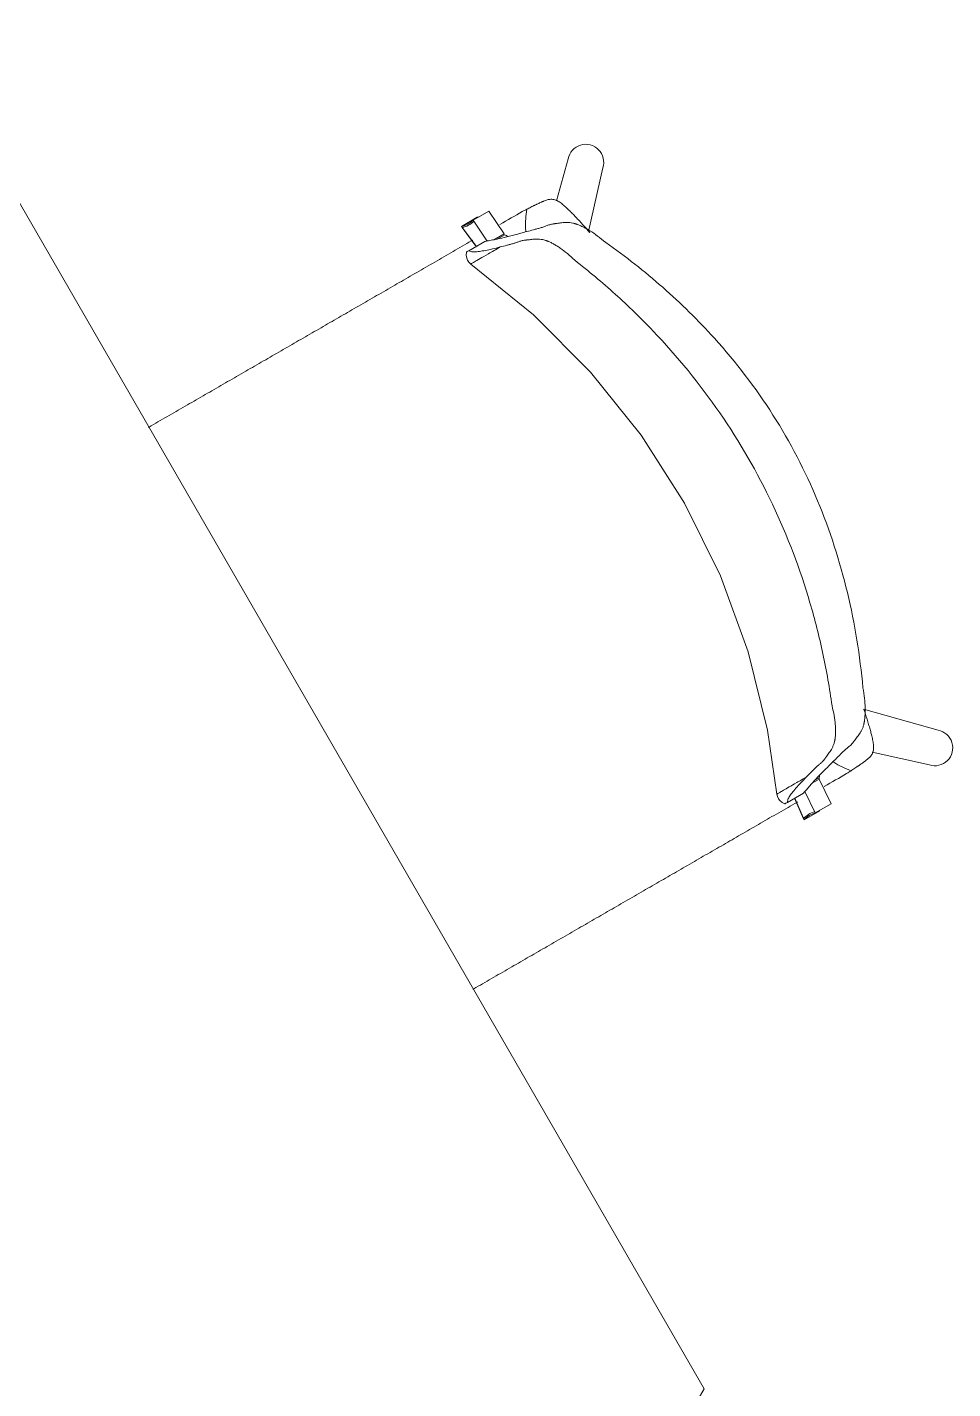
# Model space of a CAD drawing. Header units: millimetres. Extents: x 155927 to 326028, y -36033 to 97293.
# Drawn here: x 176055 to 176732, y 23762 to 24758 of the extents above; entities that cross this region are included whole.
import ezdxf

# ---------------------------------------------------------------- set-up
doc = ezdxf.new("R2010")
doc.units = ezdxf.units.MM
doc.header["$MEASUREMENT"] = 0
doc.layers.add('I-FURN', color=8, linetype='CONTINUOUS', lineweight=9)

msp = doc.modelspace()

# ---------------------------------------------------------------- linework, layer by layer
at = {"layer": 'I-FURN'}
for p, q in [((176550.34, 23762.03), (175975.29, 24757.94)), ((176450.99, 24661.56), (176442.32, 24631.01)), ((176465.95, 24608.63), (176476.31, 24655.15)), ((176381.44, 24616.83), (176392.99, 24623.5)), ((176392.99, 24623.5), (176404.12, 24606.94)), ((176384.41, 24618.92), (176372.86, 24612.25)), ((176372.86, 24612.25), (176383.81, 24597.64)), ((176373.31, 24611.42), (176383.69, 24597.57)), ((176391.7, 24601.57), (176381.44, 24616.83)), ((176391.6, 24601.55), (176381.89, 24615.99)), ((176390.1, 24601.27), (176378.29, 24594.46)), ((176404.12, 24606.94), (176396.47, 24602.52)), ((176404.57, 24606.1), (176399.46, 24603.15)), ((176376.34, 24591.28), (176376.5, 24593.42)), ((176376.73, 24589.04), (176376.34, 24591.28)), ((176377.31, 24587.64), (176376.73, 24589.04)), ((176378.34, 24586.06), (176377.31, 24587.64)), ((176379.69, 24584.74), (176378.34, 24586.06)), ((176379.69, 24584.74), (176425.69, 24547.63)), ((176425.69, 24547.63), (176467.4, 24505.75)), ((176467.4, 24505.75), (176504.36, 24459.6)), ((176504.36, 24459.6), (176536.11, 24409.72)), ((176536.11, 24409.72), (176562.29, 24356.7)), ((176562.29, 24356.7), (176582.59, 24301.16)), ((176582.59, 24301.16), (176596.76, 24243.76)), ((176721.6, 24243.69), (176667.11, 24259.18)), ((176596.76, 24243.76), (176603.58, 24196.97)), ((176673.37, 24227.7), (176715.18, 24218.37)), ((176629.4, 24204.88), (176634.52, 24207.83)), ((176631.45, 24207.16), (176634.06, 24208.67)), ((176634.52, 24207.83), (176643.29, 24189.91)), ((176603.58, 24196.97), (176604.05, 24195.14)), ((176604.05, 24195.14), (176604.89, 24193.45)), ((176604.89, 24193.45), (176605.82, 24192.25)), ((176605.82, 24192.25), (176607.56, 24190.79)), ((176623.09, 24197.71), (176611.29, 24190.89)), ((176616.61, 24193.97), (176623.04, 24178.94)), ((176616.69, 24194.01), (176623.49, 24178.1)), ((176631.74, 24183.25), (176624.09, 24198.87)), ((176607.56, 24190.79), (176609.5, 24189.86)), ((176623.49, 24178.1), (176635.03, 24184.77)), ((176643.29, 24189.91), (176631.74, 24183.25)), ((175975.36, 22766.09), (176550.34, 23762.03))]:
    msp.add_line(p, q, dxfattribs=at)
for centre, start, end in [((176463.86, 24659.2), 341.98964, 169.60587), ((176719.23, 24230.82), 251.96621, 79.58244)]:
    msp.add_arc(centre, 13.09, start, end, dxfattribs=at)
for centre, start_param, end_param in [((176369.29, 24629.24), 2.819103, 3.398599), ((176369.74, 24628.4), 2.819103, 3.398599), ((176380.83, 24635.9), 2.819103, 2.902745), ((176635.95, 24167.35), 6.026179, 6.605675), ((176636.4, 24166.52), 6.026179, 6.605675)]:
    msp.add_ellipse(centre, major_axis=(-8.7, 15.06), ratio=0.978487, start_param=start_param, end_param=end_param, dxfattribs=at)
for points, knots in [([(176420.75, 24624.84), (176421.72, 24625.33), (176423.2, 24626.08), (176424.94, 24626.95), (176425.93, 24627.44), (176426.67, 24627.8), (176427.39, 24628.15), (176428.3, 24628.59), (176429.41, 24629.12), (176430.53, 24629.63), (176431.35, 24630), (176431.82, 24630.21), (176432.19, 24630.36), (176432.55, 24630.52), (176433.03, 24630.71), (176433.85, 24631.04), (176435, 24631.45), (176436.34, 24631.84), (176437.61, 24632.08), (176438.98, 24632.14), (176440.46, 24631.95), (176441.73, 24631.58), (176442.73, 24631.14), (176443.45, 24630.77), (176444.13, 24630.37), (176445.06, 24629.77), (176446.22, 24628.92), (176447.62, 24627.79), (176449.03, 24626.54), (176450.36, 24625.31), (176451.55, 24624.16), (176452.69, 24623.03), (176453.91, 24621.8), (176455.23, 24620.44), (176456.98, 24618.6), (176460.08, 24615.28), (176462.66, 24612.43), (176464.26, 24610.66)], [0, 0, 0, 0, 0.0625, 0.09375, 0.109375, 0.125, 0.140625, 0.15625, 0.1875, 0.21875, 0.234375, 0.242188, 0.25, 0.257812, 0.265625, 0.28125, 0.3125, 0.34375, 0.375, 0.40625, 0.4375, 0.46875, 0.484375, 0.5, 0.515625, 0.53125, 0.5625, 0.59375, 0.625, 0.65625, 0.6875, 0.71875, 0.75, 0.78125, 0.8125, 0.875, 1, 1, 1, 1]), ([(176420.75, 24624.84), (176420.31, 24622.41), (176419.75, 24617.7), (176419.67, 24612.21), (176419.9, 24609.11), (176419.98, 24608.22)], [0, 0, 0, 0, 0.02777778, 0.05555556, 0.06696683, 0.06696683, 0.06696683, 0.06696683]), ([(176397.5, 24602.74), (176399.47, 24603.09), (176402.79, 24603.79), (176407.87, 24605.05), (176411.97, 24606.12), (176416.21, 24607.25), (176420.69, 24608.46), (176424.74, 24609.55), (176428.08, 24610.47), (176430.22, 24611.05), (176431.9, 24611.56), (176433.51, 24612.14), (176435.12, 24612.75), (176436.81, 24613.31), (176438.15, 24613.7), (176439.34, 24613.96), (176440.23, 24614.11), (176440.76, 24614.19), (176441.16, 24614.24), (176441.57, 24614.29), (176442.12, 24614.36), (176443.09, 24614.5), (176444.5, 24614.72), (176446.27, 24614.97), (176448.11, 24615.15), (176450.06, 24615.21), (176452.12, 24615.1), (176453.93, 24614.8), (176455.26, 24614.47), (176456.03, 24614.24), (176456.62, 24614.05), (176457.22, 24613.84), (176458.02, 24613.54), (176459.45, 24612.97), (176461.55, 24612.02), (176464.15, 24610.67), (176467.74, 24608.57), (176472.44, 24605.39), (176476.4, 24602.22), (176478.43, 24600.48)], [0, 0, 0, 0, 0.142857, 0.214286, 0.285714, 0.357143, 0.428571, 0.5, 0.535714, 0.571429, 0.589286, 0.607143, 0.642857, 0.660714, 0.678571, 0.696429, 0.705357, 0.709821, 0.714286, 0.71875, 0.723214, 0.732143, 0.75, 0.767857, 0.785714, 0.803571, 0.821429, 0.839286, 0.848214, 0.852679, 0.857143, 0.861607, 0.866071, 0.875, 0.892857, 0.910714, 0.928571, 0.964286, 1, 1, 1, 1]), ([(176143.92, 24465.24), (176144.05, 24465.32), (176148.53, 24467.9), (176157.45, 24473.06), (176170.75, 24480.73), (176183.84, 24488.29), (176194.73, 24494.58), (176203.47, 24499.63), (176210.1, 24503.45), (176216.7, 24507.27), (176225.38, 24512.28), (176236.09, 24518.46), (176246.78, 24524.63), (176255.4, 24529.61), (176261.96, 24533.39), (176268.52, 24537.18), (176277.18, 24542.18), (176287.94, 24548.39), (176298.75, 24554.63), (176307.49, 24559.68), (176314.14, 24563.52), (176320.78, 24567.35), (176329.49, 24572.39), (176340.32, 24578.63), (176353.36, 24586.16), (176366.72, 24593.88), (176376.03, 24599.26), (176380.86, 24602.04), (176381.25, 24602.27)], [-0.751114, -0.751114, -0.751114, -0.751114, -0.75, -0.7142857, -0.6785714, -0.6428571, -0.6071429, -0.5892857, -0.5714286, -0.5535714, -0.5357143, -0.5, -0.4642857, -0.4464286, -0.4285714, -0.4107143, -0.3928571, -0.3571429, -0.3214286, -0.3035714, -0.2857143, -0.2678571, -0.25, -0.2142857, -0.1785714, -0.1428571, -0.1071429, -0.103964, -0.103964, -0.103964, -0.103964]), ([(176455.85, 24587.44), (176454, 24589.24), (176450.37, 24592.51), (176446.02, 24595.84), (176442.66, 24598.04), (176440.2, 24599.47), (176438.21, 24600.48), (176436.85, 24601.09), (176436.08, 24601.41), (176435.51, 24601.64), (176434.94, 24601.85), (176434.19, 24602.1), (176432.89, 24602.47), (176431.09, 24602.81), (176429.02, 24602.98), (176427.05, 24602.97), (176425.18, 24602.84), (176423.41, 24602.64), (176422.01, 24602.47), (176421.07, 24602.37), (176420.55, 24602.31), (176420.16, 24602.28), (176419.78, 24602.25), (176419.29, 24602.2), (176418.47, 24602.08), (176417.4, 24601.87), (176416.23, 24601.56), (176414.78, 24601.09), (176413.42, 24600.56), (176412, 24600.05), (176410.85, 24599.71), (176409.64, 24599.39), (176408.05, 24598.96), (176405.26, 24598.22), (176402.88, 24597.61), (176401.3, 24597.22)], [0, 0, 0, 0, 0.0625, 0.125, 0.15625, 0.1875, 0.21875, 0.234375, 0.242188, 0.25, 0.257812, 0.265625, 0.28125, 0.3125, 0.34375, 0.375, 0.40625, 0.4375, 0.46875, 0.484375, 0.492188, 0.5, 0.507812, 0.515625, 0.53125, 0.5625, 0.59375, 0.625, 0.6875, 0.71875, 0.75, 0.78125, 0.8125, 0.875, 1, 1, 1, 1]), ([(176407.1, 24604.92), (176406.66, 24605.13), (176405.76, 24605.57), (176404.94, 24605.91), (176404.51, 24606.09)], [-0.5281276, -0.5281276, -0.5281276, -0.5281276, -0.3333333, -0.1189454, -0.1189454, -0.1189454, -0.1189454]), ([(176478.43, 24600.48), (176492.94, 24590.3), (176520.76, 24568.43), (176562.89, 24527.03), (176602.52, 24475.4), (176635.26, 24412.37), (176653.35, 24356.07), (176662.6, 24309.77), (176665.53, 24286.38), (176666.57, 24274.61)], [-1, -1, -1, -1, -0.863636, -0.727273, -0.545455, -0.363636, -0.181818, -0.090909, 0, 0, 0, 0]), ([(176379.69, 24584.74), (176379.69, 24584.74), (176379.81, 24584.81), (176380.27, 24585.07), (176381.05, 24585.53), (176382.78, 24586.52), (176386.15, 24588.47), (176392.4, 24592.08), (176398.05, 24595.34), (176401.3, 24597.22)], [0.3374293, 0.3374293, 0.3374293, 0.3374293, 0.3888889, 0.4444444, 0.5138889, 0.5833333, 0.7222222, 0.8611111, 1, 1, 1, 1]), ([(176643.99, 24261.57), (176642.23, 24274.35), (176637.78, 24299.68), (176625.16, 24349.65), (176602.27, 24410), (176563.53, 24477.1), (176522.71, 24527.1), (176485.75, 24563.01), (176466.03, 24579.53), (176455.85, 24587.44)], [-1, -1, -1, -1, -0.9, -0.8, -0.6, -0.4, -0.2, -0.1, 0, 0, 0, 0]), ([(176666.57, 24274.61), (176667.07, 24271.98), (176667.83, 24266.96), (176668.24, 24261.3), (176668.26, 24257.15), (176668.13, 24254.21), (176667.9, 24251.92), (176667.68, 24250.4), (176667.54, 24249.56), (176667.42, 24248.93), (176667.29, 24248.33), (176667.11, 24247.54), (176666.73, 24246.23), (176666.07, 24244.51), (176665.15, 24242.67), (176664.12, 24241.02), (176663.04, 24239.51), (176661.94, 24238.11), (176661.04, 24236.99), (176660.44, 24236.22), (176660.1, 24235.79), (176659.86, 24235.45), (176659.61, 24235.13), (176659.28, 24234.71), (176658.71, 24234.01), (176657.88, 24233.11), (176656.88, 24232.14), (176655.54, 24230.96), (176654.21, 24229.88), (176652.91, 24228.77), (176651.94, 24227.87), (176650.99, 24226.93), (176649.74, 24225.7), (176647.58, 24223.57), (176644.62, 24220.61), (176641.33, 24217.34), (176638.23, 24214.23), (176635.25, 24211.22), (176632.53, 24208.39), (176630.11, 24205.76), (176628.71, 24204.15), (176628.06, 24203.39)], [0, 0, 0, 0, 0.035714, 0.071429, 0.089286, 0.107143, 0.125, 0.133929, 0.138393, 0.142857, 0.147321, 0.151786, 0.160714, 0.178571, 0.196429, 0.214286, 0.232143, 0.25, 0.267857, 0.276786, 0.28125, 0.285714, 0.290179, 0.294643, 0.303571, 0.321429, 0.339286, 0.357143, 0.392857, 0.410714, 0.428571, 0.446429, 0.464286, 0.5, 0.571429, 0.642857, 0.714286, 0.785714, 0.857143, 0.928571, 1, 1, 1, 1]), ([(176625.18, 24209.44), (176626.32, 24210.61), (176628.03, 24212.37), (176630.07, 24214.41), (176631.24, 24215.58), (176632.11, 24216.46), (176632.99, 24217.29), (176634.14, 24218.27), (176635.28, 24219.18), (176636.41, 24220.2), (176637.26, 24221.05), (176637.98, 24221.87), (176638.49, 24222.53), (176638.78, 24222.93), (176639, 24223.24), (176639.22, 24223.56), (176639.53, 24223.99), (176640.09, 24224.75), (176640.94, 24225.87), (176641.99, 24227.31), (176643.04, 24228.86), (176644.04, 24230.57), (176644.93, 24232.44), (176645.53, 24234.17), (176645.86, 24235.48), (176646.02, 24236.26), (176646.12, 24236.85), (176646.21, 24237.46), (176646.31, 24238.29), (176646.46, 24239.78), (176646.59, 24242), (176646.58, 24244.85), (176646.35, 24248.86), (176645.65, 24254.29), (176644.62, 24259.07), (176643.99, 24261.57)], [0, 0, 0, 0, 0.125, 0.1875, 0.21875, 0.25, 0.28125, 0.3125, 0.375, 0.40625, 0.4375, 0.46875, 0.484375, 0.492188, 0.5, 0.507812, 0.515625, 0.53125, 0.5625, 0.59375, 0.625, 0.65625, 0.6875, 0.71875, 0.734375, 0.742188, 0.75, 0.757812, 0.765625, 0.78125, 0.8125, 0.84375, 0.875, 0.9375, 1, 1, 1, 1]), ([(176667.35, 24258.89), (176668.09, 24256.62), (176669.26, 24252.96), (176670.59, 24248.62), (176671.3, 24246.18), (176671.82, 24244.36), (176672.28, 24242.69), (176672.69, 24241.13), (176673.09, 24239.53), (176673.5, 24237.76), (176673.87, 24235.92), (176674.15, 24234.14), (176674.31, 24232.71), (176674.36, 24231.61), (176674.36, 24230.81), (176674.33, 24230.01), (176674.2, 24228.92), (176673.89, 24227.63), (176673.32, 24226.26), (176672.58, 24225.11), (176671.73, 24224.12), (176670.73, 24223.16), (176669.8, 24222.37), (176669.1, 24221.82), (176668.69, 24221.5), (176668.38, 24221.26), (176668.06, 24221.03), (176667.64, 24220.72), (176666.92, 24220.19), (176665.91, 24219.48), (176664.9, 24218.79), (176664.07, 24218.22), (176663.4, 24217.77), (176662.72, 24217.31), (176661.8, 24216.7), (176660.17, 24215.63), (176658.78, 24214.71), (176657.88, 24214.13)], [0, 0, 0, 0, 0.125, 0.1875, 0.21875, 0.25, 0.28125, 0.3125, 0.34375, 0.375, 0.40625, 0.4375, 0.46875, 0.484375, 0.5, 0.515625, 0.53125, 0.5625, 0.59375, 0.625, 0.65625, 0.6875, 0.71875, 0.734375, 0.742188, 0.75, 0.757812, 0.765625, 0.78125, 0.8125, 0.84375, 0.859375, 0.875, 0.890625, 0.90625, 0.9375, 1, 1, 1, 1]), ([(176644.33, 24220.91), (176644.66, 24220.69), (176646.85, 24219.24), (176651.19, 24216.83), (176655.56, 24214.95), (176657.88, 24214.13)], [0.93933321, 0.93933321, 0.93933321, 0.93933321, 0.94444444, 0.97222222, 1, 1, 1, 1]), ([(176625.18, 24209.44), (176622.58, 24207.94), (176617.93, 24205.25), (176612.4, 24202.06), (176608.29, 24199.69), (176605.99, 24198.36), (176604.76, 24197.65), (176604.12, 24197.28), (176603.7, 24197.04), (176603.58, 24196.97), (176603.58, 24196.97)], [0, 0, 0, 0, 0.1111111, 0.2222222, 0.3333333, 0.4444444, 0.5, 0.5555556, 0.6111111, 0.6625707, 0.6625707, 0.6625707, 0.6625707]), ([(176634.48, 24207.81), (176634.55, 24208.25), (176634.64, 24209.16), (176634.73, 24210.12), (176634.76, 24210.6)], [-0.8741323, -0.8741323, -0.8741323, -0.8741323, -0.6666667, -0.4718724, -0.4718724, -0.4718724, -0.4718724]), ([(176618.63, 24191.23), (176618.03, 24190.88), (176615.2, 24189.25), (176610.13, 24186.32), (176603.38, 24182.42), (176596.68, 24178.56), (176587.93, 24173.5), (176577.22, 24167.32), (176566.63, 24161.2), (176558.05, 24156.25), (176551.49, 24152.46), (176544.88, 24148.65), (176536.19, 24143.63), (176525.41, 24137.41), (176512.52, 24129.97), (176499.41, 24122.4), (176486.28, 24114.81), (176473.32, 24107.33), (176462.48, 24101.08), (176453.75, 24096.04), (176447.14, 24092.22), (176440.53, 24088.4), (176431.83, 24083.38), (176421.05, 24077.16), (176410.24, 24070.91), (176401.52, 24065.88), (176394.91, 24062.06), (176388.32, 24058.26), (176383.81, 24055.65), (176381.47, 24054.31), (176381.3, 24054.2)], [-0.8977274, -0.8977274, -0.8977274, -0.8977274, -0.8928571, -0.875, -0.8571429, -0.8392857, -0.8214286, -0.7857143, -0.75, -0.7321429, -0.7142857, -0.6964286, -0.6785714, -0.6428571, -0.6071429, -0.5714286, -0.5357143, -0.5, -0.4642857, -0.4464286, -0.4285714, -0.4107143, -0.3928571, -0.3571429, -0.3214286, -0.3035714, -0.2857143, -0.2678571, -0.25, -0.2485148, -0.2485148, -0.2485148, -0.2485148])]:
    msp.add_open_spline(points, degree=3, knots=knots, dxfattribs=at)
for points in [[(176400.94, 24613.63), (176406.57, 24616.89), (176412.03, 24620.04), (176417.32, 24623.09)], [(176417.32, 24623.09), (176417.89, 24623.38), (176419.04, 24623.97), (176420.18, 24624.55), (176420.75, 24624.84)], [(176466.69, 24607.83), (176465.88, 24608.78), (176465.07, 24609.72), (176464.26, 24610.66)], [(176464.26, 24610.66), (176465.06, 24609.73), (176465.85, 24608.81), (176466.65, 24607.88)], [(176390.1, 24601.27), (176391.23, 24601.48), (176393.59, 24601.91), (176396.16, 24602.43), (176397.5, 24602.74)], [(176378.29, 24594.46), (176377.81, 24594.18), (176377.1, 24593.77), (176376.52, 24593.44), (176376.43, 24593.38), (176376.84, 24593.62), (176377.16, 24593.8)], [(176401.3, 24597.22), (176399.28, 24596.67), (176395.42, 24595.7), (176390.3, 24594.65), (176385.9, 24593.87), (176382.34, 24593.52), (176379.74, 24593.75), (176378.67, 24594.18), (176378.29, 24594.46)], [(176654.65, 24212.02), (176649.33, 24208.95), (176643.86, 24205.79), (176638.22, 24202.54)], [(176657.88, 24214.13), (176657.34, 24213.78), (176656.27, 24213.07), (176655.19, 24212.37), (176654.65, 24212.02)], [(176611.29, 24190.89), (176611.24, 24191.36), (176611.4, 24192.51), (176612.5, 24194.87), (176614.58, 24197.77), (176617.47, 24201.2), (176620.93, 24205.11), (176623.7, 24207.96), (176625.18, 24209.44)], [(176628.06, 24203.39), (176627.13, 24202.38), (176625.39, 24200.42), (176623.84, 24198.59), (176623.09, 24197.71)], [(176610.17, 24190.25), (176609.84, 24190.06), (176609.43, 24189.82), (176609.52, 24189.87), (176610.1, 24190.21), (176610.8, 24190.62), (176611.29, 24190.89)]]:
    msp.add_open_spline(points, degree=3, dxfattribs=at)

doc.saveas('drawing.dxf')
